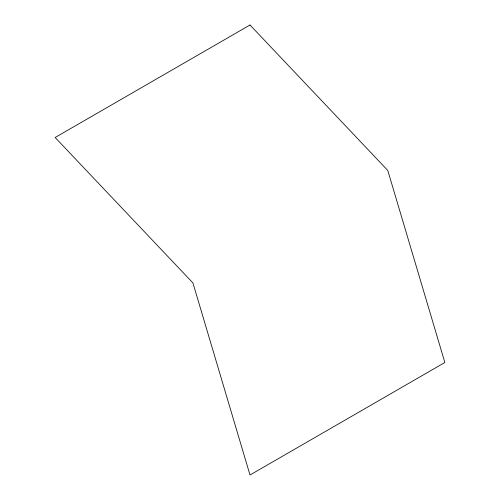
<?xml version="1.0" encoding="UTF-8"?>
<svg xmlns="http://www.w3.org/2000/svg" width="500" height="500" viewBox="0 0 500 500"><rect width="100%" height="100%" fill="white"/><g stroke="black" fill="none" stroke-linecap="round" stroke-linejoin="round"><path stroke-width="0.75" d="M250 25L55.144 137.5L192.925 282.95L250 475L444.856 362.5L387.781 170.45L250 25"/></g></svg>
